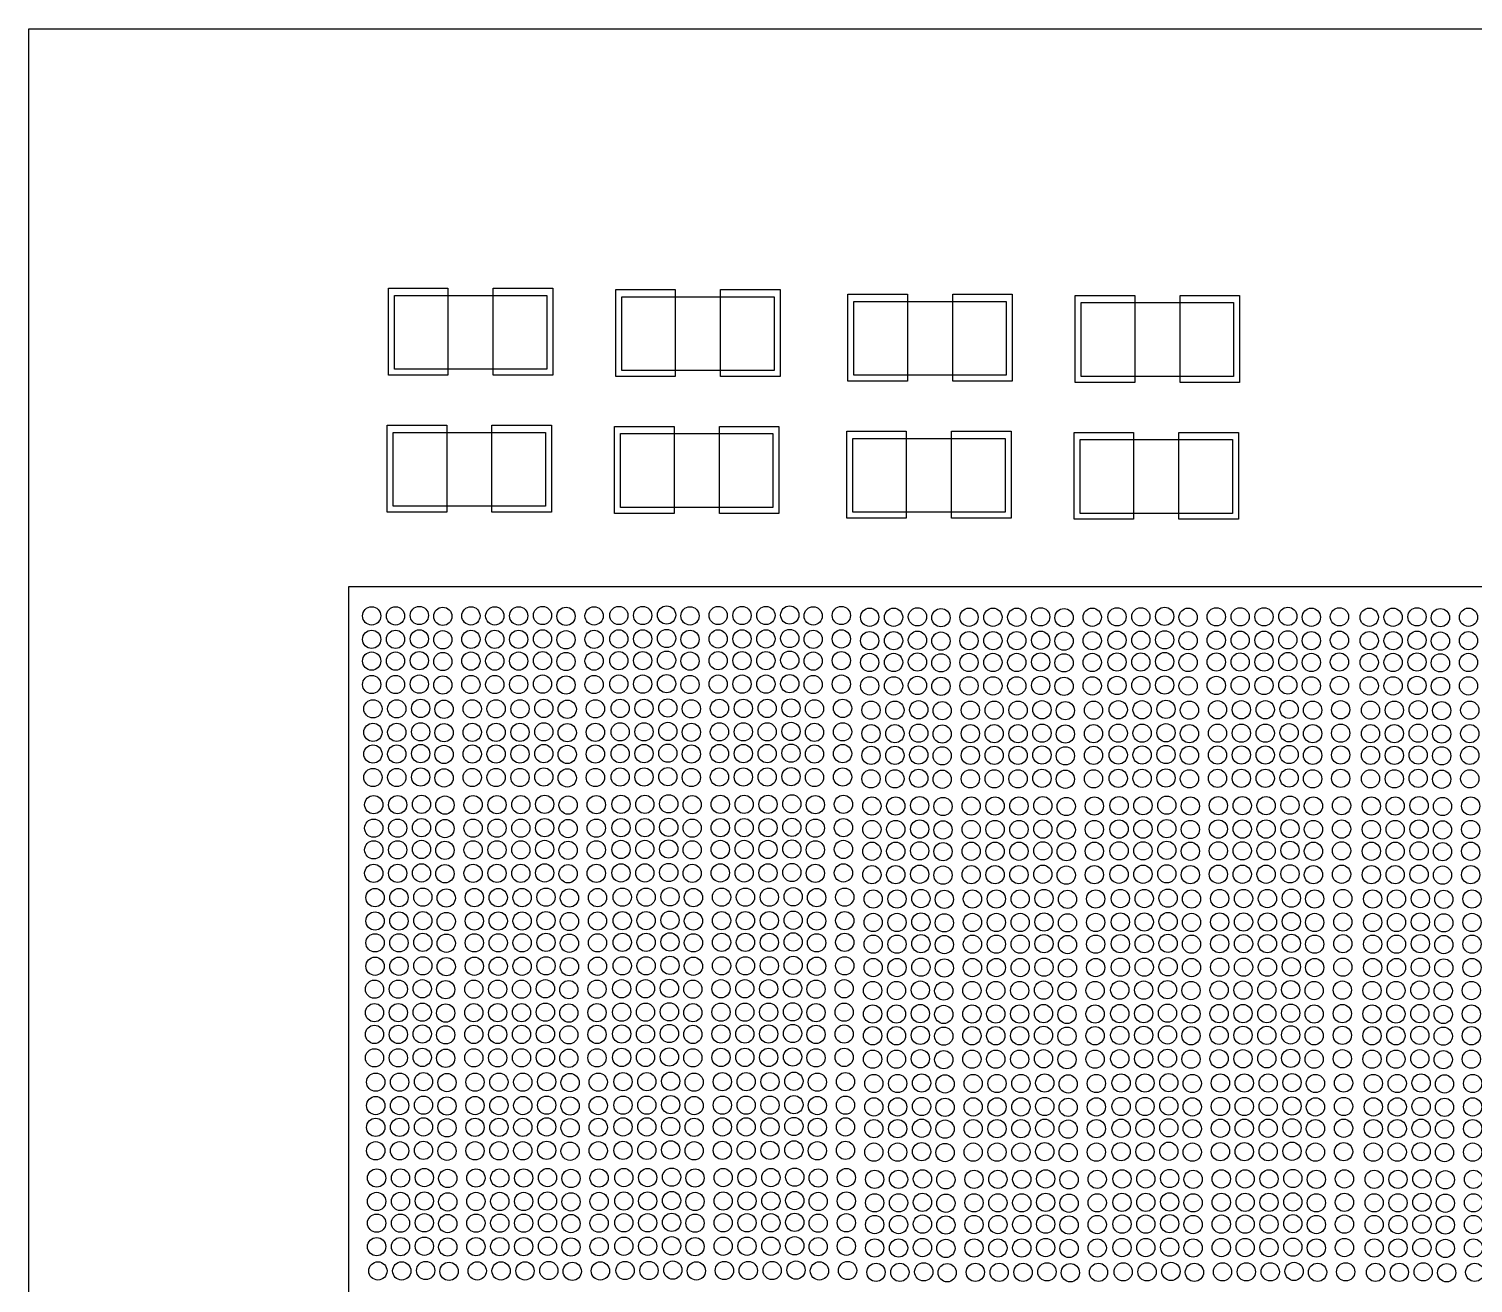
# Model space of a CAD drawing. Header units: millimetres. Extents: x 214 to 707, y -205 to 78.
# Drawn here: x 499.76 to 529.84, y -7.8 to 18.31 of the extents above; entities that cross this region are included whole.
import ezdxf

# ---------------------------------------------------------------- set-up
doc = ezdxf.new("R2010")
doc.units = ezdxf.units.MM
doc.layers.get('0').update_dxf_attribs({"linetype": 'CONTINUOUS', "lineweight": 25})

msp = doc.modelspace()

# ---------------------------------------------------------------- linework, layer by layer
for points in [[(499.764, 18.308), (565.756, 18.308), (565.756, -66.052), (499.764, -66.052)], [(507.25, 12.907), (508.489, 12.907), (508.489, 11.097), (507.25, 11.097)], [(507.374, 12.758), (510.547, 12.758), (510.547, 11.221), (507.374, 11.221)], [(509.431, 12.907), (510.671, 12.907), (510.671, 11.097), (509.431, 11.097)], [(511.985, 12.882), (513.224, 12.882), (513.224, 11.072), (511.985, 11.072)], [(512.108, 12.733), (515.281, 12.733), (515.281, 11.196), (512.108, 11.196)], [(514.166, 12.882), (515.405, 12.882), (515.405, 11.072), (514.166, 11.072)], [(516.818, 12.783), (518.058, 12.783), (518.058, 10.973), (516.818, 10.973)], [(516.942, 12.634), (520.115, 12.634), (520.115, 11.097), (516.942, 11.097)], [(519, 12.783), (520.239, 12.783), (520.239, 10.973), (519, 10.973)], [(521.553, 12.758), (522.792, 12.758), (522.792, 10.948), (521.553, 10.948)], [(523.734, 12.758), (524.974, 12.758), (524.974, 10.948), (523.734, 10.948)], [(521.677, 12.609), (524.85, 12.609), (524.85, 11.072), (521.677, 11.072)], [(507.225, 10.056), (508.465, 10.056), (508.465, 8.246), (507.225, 8.246)], [(509.406, 10.056), (510.646, 10.056), (510.646, 8.246), (509.406, 8.246)], [(511.96, 10.031), (513.199, 10.031), (513.199, 8.222), (511.96, 8.222)], [(514.141, 10.031), (515.381, 10.031), (515.381, 8.222), (514.141, 8.222)], [(516.793, 9.932), (518.033, 9.932), (518.033, 8.122), (516.793, 8.122)], [(518.975, 9.932), (520.214, 9.932), (520.214, 8.122), (518.975, 8.122)], [(507.349, 9.907), (510.522, 9.907), (510.522, 8.37), (507.349, 8.37)], [(512.084, 9.882), (515.257, 9.882), (515.257, 8.345), (512.084, 8.345)], [(516.917, 9.783), (520.09, 9.783), (520.09, 8.246), (516.917, 8.246)], [(521.528, 9.907), (522.768, 9.907), (522.768, 8.098), (521.528, 8.098)], [(521.652, 9.758), (524.825, 9.758), (524.825, 8.222), (521.652, 8.222)], [(523.71, 9.907), (524.949, 9.907), (524.949, 8.098), (523.71, 8.098)], [(506.424, 6.701), (559.411, 6.701), (559.411, -54.408), (506.424, -54.408)]]:
    msp.add_lwpolyline(points, close=True)
for centre in [(506.901, 6.087), (507.398, 6.087), (507.895, 6.096), (508.383, 6.078), (508.968, 6.087), (509.465, 6.087), (509.962, 6.087), (510.459, 6.096), (510.948, 6.078), (511.533, 6.087), (512.048, 6.096), (512.545, 6.096), (513.042, 6.105), (513.53, 6.087), (514.116, 6.096), (514.613, 6.096), (515.11, 6.096), (515.607, 6.105), (516.095, 6.087), (516.681, 6.096), (517.272, 6.059), (517.769, 6.059), (518.266, 6.068), (518.755, 6.05), (519.34, 6.059), (519.837, 6.059), (520.334, 6.059), (520.831, 6.068), (521.319, 6.05), (521.905, 6.059), (522.42, 6.068), (522.917, 6.068), (523.414, 6.077), (523.902, 6.059), (524.488, 6.068), (524.985, 6.068), (525.482, 6.068), (525.979, 6.077), (526.467, 6.059), (527.053, 6.068), (527.673, 6.059), (528.17, 6.059), (528.667, 6.068), (529.155, 6.05), (529.74, 6.059), (506.901, 5.599), (507.398, 5.599), (507.895, 5.608), (508.383, 5.59), (508.968, 5.599), (509.465, 5.599), (509.962, 5.599), (510.459, 5.608), (510.948, 5.59), (511.533, 5.599), (512.048, 5.608), (512.545, 5.608), (513.042, 5.617), (513.53, 5.599), (514.116, 5.608), (514.613, 5.608), (515.11, 5.608), (515.607, 5.617), (516.095, 5.599), (516.681, 5.608), (517.272, 5.571), (517.769, 5.571), (518.266, 5.58), (518.755, 5.562), (519.34, 5.571), (519.837, 5.571), (520.334, 5.571), (520.831, 5.58), (521.319, 5.562), (521.905, 5.571), (522.42, 5.58), (522.917, 5.58), (523.414, 5.588), (523.902, 5.571), (524.488, 5.58), (524.985, 5.58), (525.482, 5.58), (525.979, 5.588), (526.467, 5.571), (527.053, 5.58), (527.673, 5.571), (528.17, 5.571), (528.667, 5.58), (529.155, 5.562), (529.74, 5.571), (506.901, 5.146), (507.398, 5.146), (507.895, 5.155), (508.383, 5.137), (508.968, 5.146), (509.465, 5.146), (509.962, 5.146), (510.459, 5.155), (510.948, 5.137), (511.533, 5.146), (512.048, 5.155), (512.545, 5.155), (513.042, 5.164), (513.53, 5.146), (514.116, 5.155), (514.613, 5.155), (515.11, 5.155), (515.607, 5.164), (516.095, 5.146), (516.681, 5.155), (517.272, 5.118), (517.769, 5.118), (518.266, 5.127), (518.755, 5.109), (519.34, 5.118), (519.837, 5.118), (520.334, 5.118), (520.831, 5.127), (521.319, 5.109), (521.905, 5.118), (522.42, 5.127), (522.917, 5.127), (523.414, 5.136), (523.902, 5.118), (524.488, 5.127), (524.985, 5.127), (525.482, 5.127), (525.979, 5.136), (526.467, 5.118), (527.053, 5.127), (527.673, 5.118), (528.17, 5.118), (528.667, 5.127), (529.155, 5.109), (529.74, 5.118), (506.901, 4.658), (507.398, 4.658), (507.895, 4.667), (508.383, 4.649), (508.968, 4.658), (509.465, 4.658), (509.962, 4.658), (510.459, 4.667), (510.948, 4.649), (511.533, 4.658), (512.048, 4.667), (512.545, 4.667), (513.042, 4.676), (513.53, 4.658), (514.116, 4.667), (514.613, 4.667), (515.11, 4.667), (515.607, 4.676), (516.095, 4.658), (516.681, 4.667), (517.272, 4.63), (517.769, 4.63), (518.266, 4.639), (519.34, 4.63), (519.837, 4.63), (520.334, 4.63), (520.831, 4.639), (521.905, 4.63), (522.42, 4.639), (522.917, 4.639), (523.414, 4.648), (523.902, 4.63), (524.488, 4.639), (524.985, 4.639), (525.482, 4.639), (525.979, 4.648), (526.467, 4.63), (527.053, 4.639), (527.673, 4.63), (528.17, 4.63), (528.667, 4.639), (529.74, 4.63), (518.755, 4.621), (521.319, 4.621), (529.155, 4.621), (506.927, 4.152), (507.424, 4.152), (507.921, 4.161), (508.409, 4.143), (508.995, 4.152), (509.492, 4.152), (509.989, 4.152), (510.486, 4.161), (510.974, 4.143), (511.56, 4.152), (512.075, 4.161), (512.572, 4.161), (513.069, 4.17), (513.557, 4.152), (514.143, 4.161), (514.64, 4.161), (515.137, 4.161), (515.634, 4.17), (516.122, 4.152), (516.707, 4.161), (517.299, 4.124), (517.796, 4.124), (518.293, 4.133), (518.781, 4.115), (519.367, 4.124), (519.864, 4.124), (520.361, 4.124), (520.858, 4.133), (521.346, 4.115), (521.932, 4.124), (522.447, 4.133), (522.944, 4.133), (523.441, 4.142), (523.929, 4.124), (524.514, 4.133), (525.011, 4.133), (525.508, 4.133), (526.005, 4.142), (526.494, 4.124), (527.079, 4.133), (527.699, 4.124), (528.196, 4.124), (528.693, 4.133), (529.181, 4.115), (529.767, 4.124), (506.927, 3.664), (507.424, 3.664), (507.921, 3.673), (508.409, 3.655), (508.995, 3.664), (509.492, 3.664), (509.989, 3.664), (510.486, 3.673), (510.974, 3.655), (511.56, 3.664), (512.075, 3.673), (512.572, 3.673), (513.069, 3.682), (513.557, 3.664), (514.143, 3.673), (514.64, 3.673), (515.137, 3.673), (515.634, 3.682), (516.122, 3.664), (516.707, 3.673), (517.299, 3.636), (517.796, 3.636), (518.293, 3.645), (518.781, 3.627), (519.367, 3.636), (519.864, 3.636), (520.361, 3.636), (520.858, 3.645), (521.346, 3.627), (521.932, 3.636), (522.447, 3.645), (522.944, 3.645), (523.441, 3.654), (523.929, 3.636), (524.514, 3.645), (525.011, 3.645), (525.508, 3.645), (526.005, 3.654), (526.494, 3.636), (527.079, 3.645), (527.699, 3.636), (528.196, 3.636), (528.693, 3.645), (529.181, 3.627), (529.767, 3.636), (506.927, 3.211), (507.424, 3.211), (507.921, 3.22), (508.409, 3.203), (508.995, 3.211), (509.492, 3.211), (509.989, 3.211), (510.486, 3.22), (510.974, 3.203), (511.56, 3.211), (512.075, 3.22), (512.572, 3.22), (513.069, 3.229), (513.557, 3.211), (514.143, 3.22), (514.64, 3.22), (515.137, 3.22), (515.634, 3.229), (516.122, 3.211), (516.707, 3.22), (517.299, 3.183), (517.796, 3.183), (518.293, 3.192), (518.781, 3.174), (519.367, 3.183), (519.864, 3.183), (520.361, 3.183), (520.858, 3.192), (521.346, 3.174), (521.932, 3.183), (522.447, 3.192), (522.944, 3.192), (523.441, 3.201), (523.929, 3.183), (524.514, 3.192), (525.011, 3.192), (525.508, 3.192), (526.005, 3.201), (526.494, 3.183), (527.079, 3.192), (527.699, 3.183), (528.196, 3.183), (528.693, 3.192), (529.181, 3.174), (529.767, 3.183), (506.927, 2.723), (507.424, 2.723), (507.921, 2.732), (508.409, 2.714), (508.995, 2.723), (509.492, 2.723), (509.989, 2.723), (510.486, 2.732), (510.974, 2.714), (511.56, 2.723), (512.075, 2.732), (512.572, 2.732), (513.069, 2.741), (513.557, 2.723), (514.143, 2.732), (514.64, 2.732), (515.137, 2.732), (515.634, 2.741), (516.122, 2.723), (516.707, 2.732), (517.299, 2.695), (517.796, 2.695), (518.293, 2.704), (518.781, 2.686), (519.367, 2.695), (519.864, 2.695), (520.361, 2.695), (520.858, 2.704), (521.346, 2.686), (521.932, 2.695), (522.447, 2.704), (522.944, 2.704), (523.441, 2.713), (523.929, 2.695), (524.514, 2.704), (525.011, 2.704), (525.508, 2.704), (526.005, 2.713), (526.494, 2.695), (527.079, 2.704), (527.699, 2.695), (528.196, 2.695), (528.693, 2.704), (529.181, 2.686), (529.767, 2.695), (506.945, 2.156), (507.442, 2.156), (507.939, 2.165), (508.427, 2.148), (509.013, 2.156), (509.51, 2.156), (510.007, 2.156), (510.504, 2.165), (510.992, 2.148), (511.578, 2.156), (512.093, 2.165), (512.59, 2.165), (513.087, 2.174), (513.575, 2.156), (514.16, 2.165), (514.657, 2.165), (515.154, 2.165), (515.651, 2.174), (516.14, 2.156), (516.725, 2.165), (517.317, 2.128), (517.814, 2.128), (518.311, 2.137), (518.799, 2.119), (519.385, 2.128), (519.882, 2.128), (520.379, 2.128), (520.876, 2.137), (521.364, 2.119), (521.95, 2.128), (522.464, 2.137), (522.961, 2.137), (523.458, 2.146), (523.947, 2.128), (524.532, 2.137), (525.029, 2.137), (525.526, 2.137), (526.023, 2.146), (526.511, 2.128), (527.097, 2.137), (527.717, 2.128), (528.214, 2.128), (528.711, 2.137), (529.199, 2.119), (529.785, 2.128), (506.945, 1.668), (507.442, 1.668), (507.939, 1.677), (508.427, 1.659), (509.013, 1.668), (509.51, 1.668), (510.007, 1.668), (510.504, 1.677), (510.992, 1.659), (511.578, 1.668), (512.093, 1.677), (512.59, 1.677), (513.087, 1.686), (513.575, 1.668), (514.16, 1.677), (514.657, 1.677), (515.154, 1.677), (515.651, 1.686), (516.14, 1.668), (516.725, 1.677), (517.317, 1.64), (517.814, 1.64), (518.311, 1.649), (518.799, 1.631), (519.385, 1.64), (519.882, 1.64), (520.379, 1.64), (520.876, 1.649), (521.364, 1.631), (521.95, 1.64), (522.464, 1.649), (522.961, 1.649), (523.458, 1.658), (523.947, 1.64), (524.532, 1.649), (525.029, 1.649), (525.526, 1.649), (526.023, 1.658), (526.511, 1.64), (527.097, 1.649), (527.717, 1.64), (528.214, 1.64), (528.711, 1.649), (529.199, 1.631), (529.785, 1.64), (506.945, 1.216), (507.442, 1.216), (507.939, 1.225), (508.427, 1.207), (509.013, 1.216), (509.51, 1.216), (510.007, 1.216), (510.504, 1.225), (510.992, 1.207), (511.578, 1.216), (512.093, 1.225), (512.59, 1.225), (513.087, 1.233), (513.575, 1.216), (514.16, 1.225), (514.657, 1.225), (515.154, 1.225), (515.651, 1.233), (516.14, 1.216), (516.725, 1.225), (517.317, 1.187), (517.814, 1.187), (518.311, 1.196), (518.799, 1.179), (519.385, 1.187), (519.882, 1.187), (520.379, 1.187), (520.876, 1.196), (521.364, 1.179), (521.95, 1.187), (522.464, 1.196), (522.961, 1.196), (523.458, 1.205), (523.947, 1.187), (524.532, 1.196), (525.029, 1.196), (525.526, 1.196), (526.023, 1.205), (526.511, 1.187), (527.097, 1.196), (527.717, 1.187), (528.214, 1.187), (528.711, 1.196), (529.199, 1.179), (529.785, 1.187), (506.945, 0.728), (507.442, 0.728), (507.939, 0.736), (508.427, 0.719), (509.013, 0.728), (509.51, 0.728), (510.007, 0.728), (510.504, 0.736), (510.992, 0.719), (511.578, 0.728), (512.093, 0.736), (512.59, 0.736), (513.087, 0.745), (513.575, 0.728), (514.16, 0.736), (514.657, 0.736), (515.154, 0.736), (515.651, 0.745), (516.14, 0.728), (516.725, 0.736), (523.458, 0.717), (526.023, 0.717), (517.317, 0.699), (517.814, 0.699), (518.311, 0.708), (518.799, 0.69), (519.385, 0.699), (519.882, 0.699), (520.379, 0.699), (520.876, 0.708), (521.364, 0.69), (521.95, 0.699), (522.464, 0.708), (522.961, 0.708), (523.947, 0.699), (524.532, 0.708), (525.029, 0.708), (525.526, 0.708), (526.511, 0.699), (527.097, 0.708), (527.717, 0.699), (528.214, 0.699), (528.711, 0.708), (529.199, 0.69), (529.785, 0.699), (506.972, 0.222), (507.469, 0.222), (507.966, 0.231), (508.454, 0.213), (509.04, 0.222), (509.537, 0.222), (510.034, 0.222), (510.531, 0.231), (511.019, 0.213), (511.604, 0.222), (512.119, 0.231), (512.616, 0.231), (513.113, 0.239), (513.601, 0.222), (514.187, 0.231), (514.684, 0.231), (515.181, 0.231), (515.678, 0.239), (516.166, 0.222), (516.752, 0.231), (517.344, 0.193), (517.841, 0.193), (518.338, 0.202), (518.826, 0.185), (519.411, 0.193), (519.908, 0.193), (520.405, 0.193), (520.902, 0.202), (521.391, 0.185), (521.976, 0.193), (522.491, 0.202), (522.988, 0.202), (523.485, 0.211), (523.973, 0.193), (524.559, 0.202), (525.056, 0.202), (525.553, 0.202), (526.05, 0.211), (526.538, 0.193), (527.124, 0.202), (527.744, 0.193), (528.241, 0.193), (528.738, 0.202), (529.226, 0.185), (529.812, 0.193), (506.972, -0.266), (507.469, -0.266), (507.966, -0.258), (508.454, -0.275), (509.04, -0.266), (509.537, -0.266), (510.034, -0.266), (510.531, -0.258), (511.019, -0.275), (511.604, -0.266), (512.119, -0.258), (512.616, -0.258), (513.113, -0.249), (513.601, -0.266), (514.187, -0.258), (514.684, -0.258), (515.181, -0.258), (515.678, -0.249), (516.166, -0.266), (516.752, -0.258), (517.344, -0.295), (517.841, -0.295), (518.338, -0.286), (518.826, -0.304), (519.411, -0.295), (519.908, -0.295), (520.405, -0.295), (520.902, -0.286), (521.391, -0.304), (521.976, -0.295), (522.491, -0.286), (522.988, -0.286), (523.485, -0.277), (523.973, -0.295), (524.559, -0.286), (525.056, -0.286), (525.553, -0.286), (526.05, -0.277), (526.538, -0.295), (527.124, -0.286), (527.744, -0.295), (528.241, -0.295), (528.738, -0.286), (529.226, -0.304), (529.812, -0.295), (506.972, -0.719), (507.469, -0.719), (507.966, -0.71), (508.454, -0.728), (509.04, -0.719), (509.537, -0.719), (510.034, -0.719), (510.531, -0.71), (511.019, -0.728), (511.604, -0.719), (512.119, -0.71), (512.616, -0.71), (513.113, -0.701), (513.601, -0.719), (514.187, -0.71), (514.684, -0.71), (515.181, -0.71), (515.678, -0.701), (516.166, -0.719), (516.752, -0.71), (517.344, -0.747), (517.841, -0.747), (518.338, -0.738), (518.826, -0.756), (519.411, -0.747), (519.908, -0.747), (520.405, -0.747), (520.902, -0.738), (521.391, -0.756), (521.976, -0.747), (522.491, -0.738), (522.988, -0.738), (523.485, -0.73), (523.973, -0.747), (524.559, -0.738), (525.056, -0.738), (525.553, -0.738), (526.05, -0.73), (526.538, -0.747), (527.124, -0.738), (527.744, -0.747), (528.241, -0.747), (528.738, -0.738), (529.226, -0.756), (529.812, -0.747), (506.972, -1.207), (507.469, -1.207), (507.966, -1.198), (508.454, -1.216), (509.04, -1.207), (509.537, -1.207), (510.034, -1.207), (510.531, -1.198), (511.019, -1.216), (511.604, -1.207), (512.119, -1.198), (512.616, -1.198), (513.113, -1.189), (513.601, -1.207), (514.187, -1.198), (514.684, -1.198), (515.181, -1.198), (515.678, -1.189), (516.166, -1.207), (516.752, -1.198), (517.344, -1.235), (517.841, -1.235), (518.338, -1.227), (518.826, -1.244), (519.411, -1.235), (519.908, -1.235), (520.405, -1.235), (520.902, -1.227), (521.391, -1.244), (521.976, -1.235), (522.491, -1.227), (522.988, -1.227), (523.485, -1.218), (523.973, -1.235), (524.559, -1.227), (525.056, -1.227), (525.553, -1.227), (526.05, -1.218), (526.538, -1.235), (527.124, -1.227), (527.744, -1.235), (528.241, -1.235), (528.738, -1.227), (529.226, -1.244), (529.812, -1.235), (506.96, -1.685), (507.457, -1.685), (507.954, -1.676), (509.028, -1.685), (509.525, -1.685), (510.022, -1.685), (510.519, -1.676), (511.593, -1.685), (512.107, -1.676), (512.604, -1.676), (513.101, -1.667), (513.589, -1.685), (514.175, -1.676), (514.672, -1.676), (515.169, -1.676), (515.666, -1.667), (516.154, -1.685), (516.74, -1.676), (508.442, -1.694), (511.007, -1.694), (517.332, -1.713), (517.829, -1.713), (518.326, -1.704), (518.814, -1.722), (519.4, -1.713), (519.897, -1.713), (520.394, -1.713), (520.891, -1.704), (521.379, -1.722), (521.965, -1.713), (522.479, -1.704), (522.976, -1.704), (523.473, -1.696), (523.961, -1.713), (524.547, -1.704), (525.044, -1.704), (525.541, -1.704), (526.038, -1.696), (526.526, -1.713), (527.112, -1.704), (527.732, -1.713), (528.229, -1.713), (528.726, -1.704), (529.214, -1.722), (529.8, -1.713), (506.96, -2.173), (507.457, -2.173), (507.954, -2.164), (508.442, -2.182), (509.028, -2.173), (509.525, -2.173), (510.022, -2.173), (510.519, -2.164), (511.007, -2.182), (511.593, -2.173), (512.107, -2.164), (512.604, -2.164), (513.101, -2.156), (513.589, -2.173), (514.175, -2.164), (514.672, -2.164), (515.169, -2.164), (515.666, -2.156), (516.154, -2.173), (516.74, -2.164), (517.332, -2.201), (517.829, -2.201), (518.326, -2.193), (518.814, -2.21), (519.4, -2.201), (519.897, -2.201), (520.394, -2.201), (520.891, -2.193), (521.379, -2.21), (521.965, -2.201), (522.479, -2.193), (522.976, -2.193), (523.473, -2.184), (523.961, -2.201), (524.547, -2.193), (525.044, -2.193), (525.541, -2.193), (526.038, -2.184), (526.526, -2.201), (527.112, -2.193), (527.732, -2.201), (528.229, -2.201), (528.726, -2.193), (529.214, -2.21), (529.8, -2.201), (506.96, -2.626), (507.457, -2.626), (507.954, -2.617), (508.442, -2.635), (509.028, -2.626), (509.525, -2.626), (510.022, -2.626), (510.519, -2.617), (511.007, -2.635), (511.593, -2.626), (512.107, -2.617), (512.604, -2.617), (513.101, -2.608), (513.589, -2.626), (514.175, -2.617), (514.672, -2.617), (515.169, -2.617), (515.666, -2.608), (516.154, -2.626), (516.74, -2.617), (517.332, -2.654), (517.829, -2.654), (518.326, -2.645), (518.814, -2.663), (519.4, -2.654), (519.897, -2.654), (520.394, -2.654), (520.891, -2.645), (521.379, -2.663), (521.965, -2.654), (522.479, -2.645), (522.976, -2.645), (523.473, -2.636), (523.961, -2.654), (524.547, -2.645), (525.044, -2.645), (525.541, -2.645), (526.038, -2.636), (526.526, -2.654), (527.112, -2.645), (527.732, -2.654), (528.229, -2.654), (528.726, -2.645), (529.214, -2.663), (529.8, -2.654), (506.96, -3.114), (507.457, -3.114), (507.954, -3.105), (508.442, -3.123), (509.028, -3.114), (509.525, -3.114), (510.022, -3.114), (510.519, -3.105), (511.007, -3.123), (511.593, -3.114), (512.107, -3.105), (512.604, -3.105), (513.101, -3.096), (513.589, -3.114), (514.175, -3.105), (514.672, -3.105), (515.169, -3.105), (515.666, -3.096), (516.154, -3.114), (516.74, -3.105), (517.332, -3.142), (517.829, -3.142), (518.326, -3.133), (518.814, -3.151), (519.4, -3.142), (519.897, -3.142), (520.394, -3.142), (520.891, -3.133), (521.379, -3.151), (521.965, -3.142), (522.479, -3.133), (522.976, -3.133), (523.473, -3.124), (523.961, -3.142), (524.547, -3.133), (525.044, -3.133), (525.541, -3.133), (526.038, -3.124), (526.526, -3.142), (527.112, -3.133), (527.732, -3.142), (528.229, -3.142), (528.726, -3.133), (529.214, -3.151), (529.8, -3.142), (506.986, -3.62), (507.483, -3.62), (507.98, -3.611), (508.469, -3.629), (509.054, -3.62), (509.551, -3.62), (510.048, -3.62), (510.545, -3.611), (511.033, -3.629), (511.619, -3.62), (512.134, -3.611), (512.631, -3.611), (513.128, -3.602), (513.616, -3.62), (514.202, -3.611), (514.699, -3.611), (515.196, -3.611), (515.693, -3.602), (516.181, -3.62), (516.767, -3.611), (517.358, -3.648), (517.855, -3.648), (518.352, -3.639), (518.841, -3.657), (519.426, -3.648), (519.923, -3.648), (520.42, -3.648), (520.917, -3.639), (521.405, -3.657), (521.991, -3.648), (522.506, -3.639), (523.003, -3.639), (523.5, -3.63), (523.988, -3.648), (524.574, -3.639), (525.071, -3.639), (525.568, -3.639), (526.065, -3.63), (526.553, -3.648), (527.139, -3.639), (527.759, -3.648), (528.256, -3.648), (528.753, -3.639), (529.241, -3.657), (529.826, -3.648), (507.98, -4.099), (510.545, -4.099), (512.134, -4.099), (512.631, -4.099), (513.128, -4.09), (514.202, -4.099), (514.699, -4.099), (515.196, -4.099), (515.693, -4.09), (516.767, -4.099), (506.986, -4.108), (507.483, -4.108), (508.469, -4.117), (509.054, -4.108), (509.551, -4.108), (510.048, -4.108), (511.033, -4.117), (511.619, -4.108), (513.616, -4.108), (516.181, -4.108), (517.358, -4.136), (517.855, -4.136), (518.352, -4.127), (518.841, -4.145), (519.426, -4.136), (519.923, -4.136), (520.42, -4.136), (520.917, -4.127), (521.405, -4.145), (521.991, -4.136), (522.506, -4.127), (523.003, -4.127), (523.5, -4.118), (523.988, -4.136), (524.574, -4.127), (525.071, -4.127), (525.568, -4.127), (526.065, -4.118), (526.553, -4.136), (527.139, -4.127), (527.759, -4.136), (528.256, -4.136), (528.753, -4.127), (529.241, -4.145), (529.826, -4.136), (506.986, -4.561), (507.483, -4.561), (507.98, -4.552), (508.469, -4.57), (509.054, -4.561), (509.551, -4.561), (510.048, -4.561), (510.545, -4.552), (511.033, -4.57), (511.619, -4.561), (512.134, -4.552), (512.631, -4.552), (513.128, -4.543), (513.616, -4.561), (514.202, -4.552), (514.699, -4.552), (515.196, -4.552), (515.693, -4.543), (516.181, -4.561), (516.767, -4.552), (517.358, -4.589), (517.855, -4.589), (518.352, -4.58), (518.841, -4.598), (519.426, -4.589), (519.923, -4.589), (520.42, -4.589), (520.917, -4.58), (521.405, -4.598), (521.991, -4.589), (522.506, -4.58), (523.003, -4.58), (523.5, -4.571), (523.988, -4.589), (524.574, -4.58), (525.071, -4.58), (525.568, -4.58), (526.065, -4.571), (526.553, -4.589), (527.139, -4.58), (527.759, -4.589), (528.256, -4.589), (528.753, -4.58), (529.241, -4.598), (529.826, -4.589), (506.986, -5.049), (507.483, -5.049), (507.98, -5.04), (508.469, -5.058), (509.054, -5.049), (509.551, -5.049), (510.048, -5.049), (510.545, -5.04), (511.033, -5.058), (511.619, -5.049), (512.134, -5.04), (512.631, -5.04), (513.128, -5.031), (513.616, -5.049), (514.202, -5.04), (514.699, -5.04), (515.196, -5.04), (515.693, -5.031), (516.181, -5.049), (516.767, -5.04), (517.358, -5.077), (517.855, -5.077), (518.352, -5.068), (518.841, -5.086), (519.426, -5.077), (519.923, -5.077), (520.42, -5.077), (520.917, -5.068), (521.405, -5.086), (521.991, -5.077), (522.506, -5.068), (523.003, -5.068), (523.5, -5.059), (523.988, -5.077), (524.574, -5.068), (525.071, -5.068), (525.568, -5.068), (526.065, -5.059), (526.553, -5.077), (527.139, -5.068), (527.759, -5.077), (528.256, -5.077), (528.753, -5.068), (529.241, -5.086), (529.826, -5.077), (513.146, -5.598), (515.711, -5.598), (507.004, -5.616), (507.501, -5.616), (507.998, -5.607), (508.486, -5.625), (509.072, -5.616), (509.569, -5.616), (510.066, -5.616), (510.563, -5.607), (511.051, -5.625), (511.637, -5.616), (512.152, -5.607), (512.649, -5.607), (513.634, -5.616), (514.22, -5.607), (514.717, -5.607), (515.214, -5.607), (516.199, -5.616), (516.785, -5.607), (517.376, -5.644), (517.873, -5.644), (518.37, -5.635), (518.858, -5.653), (519.444, -5.644), (519.941, -5.644), (520.438, -5.644), (520.935, -5.635), (521.423, -5.653), (522.009, -5.644), (522.524, -5.635), (523.021, -5.635), (523.518, -5.626), (524.006, -5.644), (524.592, -5.635), (525.089, -5.635), (525.586, -5.635), (526.083, -5.626), (526.571, -5.644), (527.157, -5.635), (527.776, -5.644), (528.273, -5.644), (528.77, -5.635), (529.259, -5.653), (529.844, -5.644), (507.004, -6.104), (507.501, -6.104), (507.998, -6.095), (508.486, -6.113), (509.072, -6.104), (509.569, -6.104), (510.066, -6.104), (510.563, -6.095), (511.051, -6.113), (511.637, -6.104), (512.152, -6.095), (512.649, -6.095), (513.146, -6.086), (513.634, -6.104), (514.22, -6.095), (514.717, -6.095), (515.214, -6.095), (515.711, -6.086), (516.199, -6.104), (516.785, -6.095), (517.376, -6.132), (517.873, -6.132), (518.37, -6.123), (518.858, -6.141), (519.444, -6.132), (519.941, -6.132), (520.438, -6.132), (520.935, -6.123), (521.423, -6.141), (522.009, -6.132), (522.524, -6.123), (523.021, -6.123), (523.518, -6.114), (524.006, -6.132), (524.592, -6.123), (525.089, -6.123), (525.586, -6.123), (526.083, -6.114), (526.571, -6.132), (527.157, -6.123), (527.776, -6.132), (528.273, -6.132), (528.77, -6.123), (529.259, -6.141), (529.844, -6.132), (507.004, -6.556), (507.501, -6.556), (507.998, -6.548), (508.486, -6.565), (509.072, -6.556), (509.569, -6.556), (510.066, -6.556), (510.563, -6.548), (511.051, -6.565), (511.637, -6.556), (512.152, -6.548), (512.649, -6.548), (513.146, -6.539), (513.634, -6.556), (514.22, -6.548), (514.717, -6.548), (515.214, -6.548), (515.711, -6.539), (516.199, -6.556), (516.785, -6.548), (517.376, -6.585), (517.873, -6.585), (518.37, -6.576), (518.858, -6.594), (519.444, -6.585), (519.941, -6.585), (520.438, -6.585), (520.935, -6.576), (521.423, -6.594), (522.009, -6.585), (522.524, -6.576), (523.021, -6.576), (523.518, -6.567), (524.006, -6.585), (524.592, -6.576), (525.089, -6.576), (525.586, -6.576), (526.083, -6.567), (526.571, -6.585), (527.157, -6.576), (527.776, -6.585), (528.273, -6.585), (528.77, -6.576), (529.259, -6.594), (529.844, -6.585), (507.004, -7.045), (507.501, -7.045), (507.998, -7.036), (508.486, -7.053), (509.072, -7.045), (509.569, -7.045), (510.066, -7.045), (510.563, -7.036), (511.051, -7.053), (511.637, -7.045), (512.152, -7.036), (512.649, -7.036), (513.146, -7.027), (513.634, -7.045), (514.22, -7.036), (514.717, -7.036), (515.214, -7.036), (515.711, -7.027), (516.199, -7.045), (516.785, -7.036), (517.376, -7.073), (517.873, -7.073), (518.37, -7.064), (518.858, -7.082), (519.444, -7.073), (519.941, -7.073), (520.438, -7.073), (520.935, -7.064), (521.423, -7.082), (522.009, -7.073), (522.524, -7.064), (523.021, -7.064), (523.518, -7.055), (524.006, -7.073), (524.592, -7.064), (525.089, -7.064), (525.586, -7.064), (526.083, -7.055), (526.571, -7.073), (527.157, -7.064), (527.776, -7.073), (528.273, -7.073), (528.77, -7.064), (529.259, -7.082), (529.844, -7.073), (507.031, -7.55), (507.528, -7.55), (508.025, -7.542), (508.513, -7.559), (509.099, -7.55), (509.596, -7.55), (510.093, -7.55), (510.59, -7.542), (511.078, -7.559), (511.664, -7.55), (512.178, -7.542), (512.675, -7.542), (513.172, -7.533), (513.661, -7.55), (514.246, -7.542), (514.743, -7.542), (515.24, -7.542), (515.737, -7.533), (516.225, -7.55), (516.811, -7.542), (517.403, -7.579), (517.9, -7.579), (518.397, -7.57), (518.885, -7.588), (519.471, -7.579), (519.968, -7.579), (520.465, -7.579), (520.962, -7.57), (521.45, -7.588), (522.036, -7.579), (522.55, -7.57), (523.047, -7.57), (523.544, -7.561), (524.033, -7.579), (524.618, -7.57), (525.115, -7.57), (525.612, -7.57), (526.109, -7.561), (526.597, -7.579), (527.183, -7.57), (527.803, -7.579), (528.3, -7.579), (528.797, -7.57), (529.285, -7.588), (529.871, -7.579)]:
    msp.add_circle(centre, 0.19)

doc.saveas('drawing.dxf')
